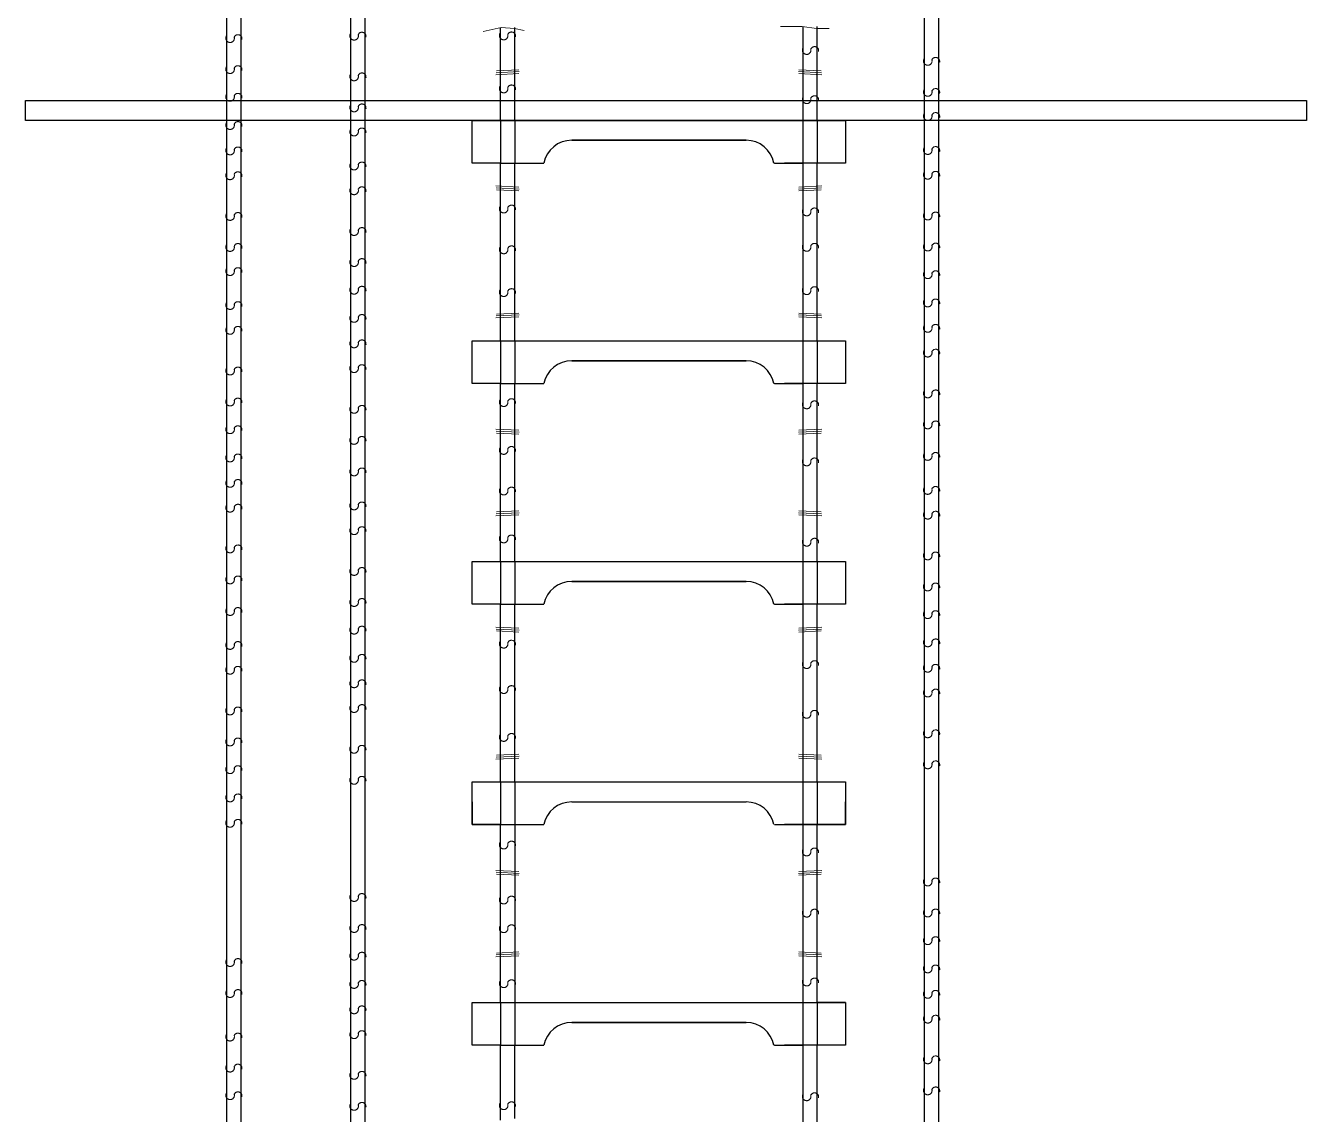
# Model space of a CAD drawing. Header units: millimetres. Extents: x -1838618 to -1600818, y -1770412 to -1553248.
# Drawn here: x -1768570 to -1766770, y -1656461 to -1654930 of the extents above; entities that cross this region are included whole.
import ezdxf

# ---------------------------------------------------------------- set-up
doc = ezdxf.new("R2010")
doc.units = ezdxf.units.MM
doc.header["$LTSCALE"] = 100
doc.linetypes.add('DASHEDX2', pattern=[1.5, 1, -0.5])
doc.layers.add('3', color=3, linetype='DASHEDX2', lineweight=20)
doc.layers.add('4', color=7, linetype='Continuous')

# ---------------------------------------------------------------- blocks, each defined once
blk = doc.blocks.new('A$C03EE5260')
at = {"color": 9}
for p, q in [((-8002.6, -12781.3, 590), (-8002.6, -3016.5, 590)), ((-7982.6, -12773.3, 590), (-7982.6, -3013, 590)), ((-8808.8, -12692.1, 590), (-8808.8, -3038.3, 590)), ((-8788.8, -12694.3, 590), (-8788.8, -3034.8, 590)), ((-8983.1, -12723.6, 590), (-8983.1, -3538.6, 590)), ((-8963.1, -12723.6, 590), (-8963.1, -3535.2, 590)), ((-8598.6, -6918.3, 590), (-8598.6, -6787.8, 590)), ((-8578.6, -6918.3, 590), (-8578.6, -6787.8, 590)), ((-8173.6, -6786.5, 590), (-8173.6, -6918.3, 590)), ((-8153.6, -6918.3, 590), (-8153.6, -6786.5, 590)), ((-9266.1, -6890.3, 590), (-7466.1, -6890.3, 590)), ((-9266.1, -6918.3, 590), (-9266.1, -6890.3, 590)), ((-7466.1, -6890.3, 590), (-7466.1, -6918.3, 590)), ((-8598.6, -6918.3, 590), (-9266.1, -6918.3, 590)), ((-8638.6, -6918.3, 590), (-8113.6, -6918.3, 590)), ((-8638.6, -6978.3, 590), (-8638.6, -6918.3, 590)), ((-7466.1, -6918.3, 590), (-8598.6, -6918.3, 590)), ((-8598.6, -6918.3, 590), (-8578.6, -6918.3, 590)), ((-8173.6, -6918.3, 590), (-8153.6, -6918.3, 590)), ((-8113.6, -6918.3, 590), (-8113.6, -6978.3, 590)), ((-8498.6, -6946.3, 590), (-8253.6, -6946.3, 590)), ((-8253.6, -6946.3, 590), (-8498.6, -6946.3, 590)), ((-8253.6, -6946.3, 590), (-8498.6, -6946.3, 590)), ((-8598.6, -6978.3, 590), (-8638.6, -6978.3, 590)), ((-8598.6, -7228.3, 590), (-8598.6, -6978.3, 590)), ((-8598.6, -6978.3, 590), (-8578.6, -6978.3, 590)), ((-8578.6, -7228.3, 590), (-8578.6, -6978.3, 590)), ((-8578.6, -6978.3, 590), (-8537.8, -6978.3, 590)), ((-8213.6, -6978.3, 590), (-8214.4, -6978.3, 590)), ((-8213.6, -6978.3, 590), (-8173.6, -6978.3, 590)), ((-8113.6, -6978.3, 590), (-8199.6, -6978.3, 590)), ((-8173.6, -6978.3, 590), (-8173.6, -7228.3, 590)), ((-8153.6, -7228.3, 590), (-8153.6, -6978.3, 590)), ((-8638.6, -7228.3, 590), (-8113.6, -7228.3, 590)), ((-8638.6, -7288.3, 590), (-8638.6, -7228.3, 590)), ((-8598.6, -7228.3, 590), (-8578.6, -7228.3, 590)), ((-8173.6, -7228.3, 590), (-8153.6, -7228.3, 590)), ((-8113.6, -7228.3, 590), (-8113.6, -7288.3, 590)), ((-8253.6, -7256.3, 590), (-8498.6, -7256.3, 590)), ((-8253.6, -7256.3, 590), (-8498.6, -7256.3, 590)), ((-8498.6, -7256.3, 590), (-8253.6, -7256.3, 590)), ((-8598.6, -7288.3, 590), (-8638.6, -7288.3, 590)), ((-8598.6, -7538.3, 590), (-8598.6, -7288.3, 590)), ((-8598.6, -7288.3, 590), (-8578.6, -7288.3, 590)), ((-8578.6, -7538.3, 590), (-8578.6, -7288.3, 590)), ((-8578.6, -7288.3, 590), (-8537.8, -7288.3, 590)), ((-8213.6, -7288.3, 590), (-8214.4, -7288.3, 590)), ((-8213.6, -7288.3, 590), (-8173.6, -7288.3, 590)), ((-8113.6, -7288.3, 590), (-8199.6, -7288.3, 590)), ((-8173.6, -7288.3, 590), (-8173.6, -7538.3, 590)), ((-8153.6, -7538.3, 590), (-8153.6, -7288.3, 590)), ((-8638.6, -7538.3, 590), (-8113.6, -7538.3, 590)), ((-8638.6, -7598.3, 590), (-8638.6, -7538.3, 590)), ((-8598.6, -7538.3, 590), (-8578.6, -7538.3, 590)), ((-8173.6, -7538.3, 590), (-8153.6, -7538.3, 590)), ((-8113.6, -7538.3, 590), (-8113.6, -7598.3, 590)), ((-8498.6, -7566.3, 590), (-8253.6, -7566.3, 590)), ((-8253.6, -7566.3, 590), (-8498.6, -7566.3, 590)), ((-8253.6, -7566.3, 590), (-8498.6, -7566.3, 590)), ((-8598.6, -7598.3, 590), (-8638.6, -7598.3, 590)), ((-8598.6, -7848.3, 590), (-8598.6, -7598.3, 590)), ((-8598.6, -7598.3, 590), (-8578.6, -7598.3, 590)), ((-8578.6, -7848.3, 590), (-8578.6, -7598.3, 590)), ((-8578.6, -7598.3, 590), (-8537.8, -7598.3, 590)), ((-8213.6, -7598.3, 590), (-8214.4, -7598.3, 590)), ((-8213.6, -7598.3, 590), (-8173.6, -7598.3, 590)), ((-8113.6, -7598.3, 590), (-8199.6, -7598.3, 590)), ((-8173.6, -7598.3, 590), (-8173.6, -7848.3, 590)), ((-8153.6, -7848.3, 590), (-8153.6, -7598.3, 590)), ((-8638.6, -7908.3, 590), (-8638.6, -7848.3, 590)), ((-8638.6, -7848.3, 590), (-8598.6, -7848.3, 590)), ((-8638.6, -7848.3, 590), (-8113.6, -7848.3, 590)), ((-8598.6, -7848.3, 590), (-8578.6, -7848.3, 590)), ((-8173.6, -7848.3, 590), (-8153.6, -7848.3, 590)), ((-8113.6, -7848.3, 590), (-8113.6, -7908.3, 590)), ((-8638.6, -7876.3, 590), (-8638.6, -7908.3, 590)), ((-8498.6, -7876.3, 590), (-8253.6, -7876.3, 590)), ((-8113.6, -7908.3, 590), (-8113.6, -7876.3, 590)), ((-8638.6, -7908.3, 590), (-8538.6, -7908.3, 590)), ((-8598.6, -7908.3, 590), (-8638.6, -7908.3, 590)), ((-8598.6, -8158.3, 590), (-8598.6, -7908.3, 590)), ((-8578.6, -7908.3, 590), (-8578.6, -8158.3, 590)), ((-8578.6, -7908.3, 590), (-8537.8, -7908.3, 590)), ((-8213.6, -7908.3, 590), (-8113.6, -7908.3, 590)), ((-8113.6, -7908.3, 590), (-8199.6, -7908.3, 590)), ((-8173.6, -7908.3, 590), (-8173.6, -8158.3, 590)), ((-8153.6, -8158.3, 590), (-8153.6, -7908.3, 590)), ((-8638.6, -8158.3, 590), (-8113.6, -8158.3, 590)), ((-8638.6, -8218.3, 590), (-8638.6, -8158.3, 590)), ((-8638.6, -8158.3, 590), (-8598.6, -8158.3, 590)), ((-8113.6, -8158.3, 590), (-8153.6, -8158.3, 590)), ((-8113.6, -8158.3, 590), (-8113.6, -8218.3, 590)), ((-8253.6, -8186.3, 590), (-8498.6, -8186.3, 590)), ((-8253.6, -8186.3, 590), (-8498.6, -8186.3, 590)), ((-8498.6, -8186.3, 590), (-8253.6, -8186.3, 590)), ((-8598.6, -8218.3, 590), (-8638.6, -8218.3, 590)), ((-8598.6, -8323.6, 590), (-8598.6, -8218.3, 590)), ((-8598.6, -8218.3, 590), (-8578.6, -8218.3, 590)), ((-8578.6, -8321.2, 590), (-8578.6, -8218.3, 590)), ((-8578.6, -8218.3, 590), (-8537.8, -8218.3, 590)), ((-8213.6, -8218.3, 590), (-8214.4, -8218.3, 590)), ((-8213.6, -8218.3, 590), (-8173.6, -8218.3, 590)), ((-8113.6, -8218.3, 590), (-8199.6, -8218.3, 590)), ((-8173.6, -8218.3, 590), (-8173.6, -8340.1, 590)), ((-8153.6, -8340.1, 590), (-8153.6, -8218.3, 590))]:
    blk.add_line(p, q, dxfattribs=at)
for centre, start, end in [((-8498.6, -6986.3, 590), 90, 168.463), ((-8253.6, -6986.3, 590), 11.537, 90), ((-8498.6, -7296.3, 590), 90, 168.463), ((-8253.6, -7296.3, 590), 11.537, 90), ((-8498.6, -7606.3, 590), 90, 168.463), ((-8253.6, -7606.3, 590), 11.537, 90), ((-8498.6, -7916.3, 590), 90, 168.463), ((-8253.6, -7916.3, 590), 11.537, 90), ((-8498.6, -8226.3, 590), 90, 168.463), ((-8253.6, -8226.3, 590), 11.537, 90)]:
    blk.add_arc(centre, 40, start, end, dxfattribs=at)
at = {"layer": '3', "color": 9}
for p, q in [((-8623.2, -6793.2, 590), (-8597.8, -6787.8, 590)), ((-8597.8, -6787.8, 590), (-8579, -6789.2, 590)), ((-8579, -6789.2, 590), (-8565.6, -6791.9, 590)), ((-8205.3, -6786.5, 590), (-8174.5, -6786.5, 590)), ((-8174.5, -6786.5, 590), (-8154.4, -6789.2, 590)), ((-8154.4, -6789.2, 590), (-8137, -6789.2, 590)), ((-8605.1, -6854.1, 590), (-8572.9, -6852.6, 590)), ((-8604.8, -6851.3, 590), (-8572.4, -6849.8, 590)), ((-8604.2, -6848.8, 590), (-8572.9, -6847.1, 590)), ((-8147.4, -6851.3, 590), (-8179.8, -6849.8, 590)), ((-8148, -6848.8, 590), (-8179.3, -6847.1, 590)), ((-8147.2, -6854.1, 590), (-8179.3, -6852.6, 590)), ((-8605.1, -7010.5, 590), (-8572.9, -7012, 590)), ((-8604.8, -7013.3, 590), (-8572.4, -7014.8, 590)), ((-8604.2, -7015.8, 590), (-8572.9, -7017.5, 590)), ((-8147.4, -7013.3, 590), (-8179.8, -7014.8, 590)), ((-8147.2, -7010.5, 590), (-8179.3, -7012, 590)), ((-8148, -7015.8, 590), (-8179.3, -7017.5, 590)), ((-8605.1, -7196.1, 590), (-8572.9, -7194.6, 590)), ((-8604.8, -7193.3, 590), (-8572.4, -7191.8, 590)), ((-8604.2, -7190.8, 590), (-8572.9, -7189.1, 590)), ((-8147.4, -7193.3, 590), (-8179.8, -7191.8, 590)), ((-8148, -7190.8, 590), (-8179.3, -7189.1, 590)), ((-8147.2, -7196.1, 590), (-8179.3, -7194.6, 590)), ((-8605.1, -7352.5, 590), (-8572.9, -7354, 590)), ((-8604.8, -7355.3, 590), (-8572.4, -7356.8, 590)), ((-8604.2, -7357.8, 590), (-8572.9, -7359.5, 590)), ((-8147.4, -7355.3, 590), (-8179.8, -7356.8, 590)), ((-8147.2, -7352.5, 590), (-8179.3, -7354, 590)), ((-8148, -7357.8, 590), (-8179.3, -7359.5, 590)), ((-8604.8, -7471.3, 590), (-8572.4, -7469.8, 590)), ((-8604.2, -7468.8, 590), (-8572.9, -7467.1, 590)), ((-8147.4, -7471.3, 590), (-8179.8, -7469.8, 590)), ((-8148, -7468.8, 590), (-8179.3, -7467.1, 590)), ((-8605.1, -7474.1, 590), (-8572.9, -7472.6, 590)), ((-8147.2, -7474.1, 590), (-8179.3, -7472.6, 590)), ((-8605.1, -7630.5, 590), (-8572.9, -7632, 590)), ((-8147.2, -7630.5, 590), (-8179.3, -7632, 590)), ((-8604.8, -7633.3, 590), (-8572.4, -7634.8, 590)), ((-8604.2, -7635.8, 590), (-8572.9, -7637.5, 590)), ((-8147.4, -7633.3, 590), (-8179.8, -7634.8, 590)), ((-8148, -7635.8, 590), (-8179.3, -7637.5, 590)), ((-8604.8, -7813.3, 590), (-8572.4, -7811.8, 590)), ((-8604.2, -7810.8, 590), (-8572.9, -7809.1, 590)), ((-8147.4, -7813.3, 590), (-8179.8, -7811.8, 590)), ((-8148, -7810.8, 590), (-8179.3, -7809.1, 590)), ((-8605.1, -7816.1, 590), (-8572.9, -7814.6, 590)), ((-8147.2, -7816.1, 590), (-8179.3, -7814.6, 590)), ((-8605.1, -7972.5, 590), (-8572.9, -7974, 590)), ((-8147.2, -7972.5, 590), (-8179.3, -7974, 590)), ((-8604.8, -7975.3, 590), (-8572.4, -7976.8, 590)), ((-8604.2, -7977.8, 590), (-8572.9, -7979.5, 590)), ((-8147.4, -7975.3, 590), (-8179.8, -7976.8, 590)), ((-8148, -7977.8, 590), (-8179.3, -7979.5, 590)), ((-8605.1, -8094.1, 590), (-8572.9, -8092.6, 590)), ((-8604.8, -8091.3, 590), (-8572.4, -8089.8, 590)), ((-8604.2, -8088.8, 590), (-8572.9, -8087.1, 590)), ((-8147.4, -8091.3, 590), (-8179.8, -8089.8, 590)), ((-8148, -8088.8, 590), (-8179.3, -8087.1, 590)), ((-8147.2, -8094.1, 590), (-8179.3, -8092.6, 590))]:
    blk.add_line(p, q, dxfattribs=at)
for centre, radius, start, end in [((-8978.7, -6802.9, 590), 6, 147.3703, 15.1489), ((-8967.7, -6803.6, 590), 5.71, 349.2857, 156.5302), ((-8804.4, -6799.5, 590), 6, 147.3703, 15.1489), ((-8793.4, -6800.2, 590), 5.71, 349.2857, 156.5302), ((-8594.2, -6799.1, 590), 6, 147.3703, 15.1489), ((-8583.2, -6799.8, 590), 5.71, 349.2857, 156.5302), ((-8168.4, -6819.6, 590), 6, 147.3703, 15.1489), ((-8157.3, -6820.4, 590), 5.71, 349.2857, 156.5302), ((-7998.2, -6834.9, 590), 6, 147.3703, 15.1489), ((-7987.1, -6835.6, 590), 5.71, 349.2857, 156.5302), ((-8978.7, -6846.5, 590), 6, 147.3703, 15.1489), ((-8967.7, -6847.2, 590), 5.71, 349.2857, 156.5302), ((-8804.4, -6856.7, 590), 6, 147.3703, 15.1489), ((-8793.4, -6857.4, 590), 5.71, 349.2857, 156.5302), ((-8594.2, -6873.6, 590), 6, 147.3703, 15.1489), ((-8583.2, -6874.3, 590), 5.71, 349.2857, 156.5302), ((-7998.2, -6878.5, 590), 6, 147.3703, 15.1489), ((-7987.1, -6879.3, 590), 5.71, 349.2857, 156.5302), ((-8978.7, -6885.4, 590), 6, 147.3703, 15.1489), ((-8967.7, -6886.1, 590), 5.71, 349.2857, 156.5302), ((-8168.4, -6888.8, 590), 6, 147.3703, 15.1489), ((-8157.3, -6889.5, 590), 5.71, 349.2857, 156.5302), ((-8804.4, -6900.3, 590), 6, 147.3703, 15.1489), ((-8793.4, -6901, 590), 5.71, 349.2857, 156.5302), ((-7998.2, -6912.4, 590), 6, 147.3703, 15.1489), ((-7987.1, -6913.1, 590), 5.71, 349.2857, 156.5302), ((-8978.7, -6925.1, 590), 6, 147.3703, 15.1489), ((-8967.7, -6925.8, 590), 5.71, 349.2857, 156.5302), ((-8793.4, -6934.9, 590), 5.71, 349.2857, 156.5302), ((-8804.4, -6934.2, 590), 6, 147.3703, 15.1489), ((-8978.7, -6960.8, 590), 6, 147.3703, 15.1489), ((-8967.7, -6961.5, 590), 5.71, 349.2857, 156.5302), ((-7998.2, -6960.2, 590), 6, 147.3703, 15.1489), ((-7987.1, -6960.9, 590), 5.71, 349.2857, 156.5302), ((-8804.4, -6982, 590), 6, 147.3703, 15.1489), ((-8793.4, -6982.7, 590), 5.71, 349.2857, 156.5302), ((-8978.7, -6995.7, 590), 6, 147.3703, 15.1489), ((-8967.7, -6996.4, 590), 5.71, 349.2857, 156.5302), ((-7998.2, -6995, 590), 6, 147.3703, 15.1489), ((-7987.1, -6995.7, 590), 5.71, 349.2857, 156.5302), ((-8804.4, -7016.8, 590), 6, 147.3703, 15.1489), ((-8793.4, -7017.5, 590), 5.71, 349.2857, 156.5302), ((-8583.2, -7043.2, 590), 5.71, 349.2857, 156.5302), ((-8978.7, -7052.9, 590), 6, 147.3703, 15.1489), ((-8967.7, -7053.6, 590), 5.71, 349.2857, 156.5302), ((-8594.2, -7042.5, 590), 6, 147.3703, 15.1489), ((-8168.4, -7046.5, 590), 6, 147.3703, 15.1489), ((-8157.3, -7047.2, 590), 5.71, 349.2857, 156.5302), ((-7998.2, -7052.3, 590), 6, 147.3703, 15.1489), ((-7987.1, -7053, 590), 5.71, 349.2857, 156.5302), ((-8804.4, -7074.1, 590), 6, 147.3703, 15.1489), ((-8793.4, -7074.8, 590), 5.71, 349.2857, 156.5302), ((-8967.7, -7097.2, 590), 5.71, 349.2857, 156.5302), ((-8157.3, -7097, 590), 5.71, 349.2857, 156.5302), ((-7987.1, -7096.6, 590), 5.71, 349.2857, 156.5302), ((-8978.7, -7096.5, 590), 6, 147.3703, 15.1489), ((-8594.2, -7099.8, 590), 6, 147.3703, 15.1489), ((-8583.2, -7100.5, 590), 5.71, 349.2857, 156.5302), ((-8168.4, -7096.3, 590), 6, 147.3703, 15.1489), ((-7998.2, -7095.9, 590), 6, 147.3703, 15.1489), ((-8978.7, -7130.4, 590), 6, 147.3703, 15.1489), ((-8967.7, -7131.1, 590), 5.71, 349.2857, 156.5302), ((-8804.4, -7117.7, 590), 6, 147.3703, 15.1489), ((-8793.4, -7118.4, 590), 5.71, 349.2857, 156.5302), ((-7998.2, -7134.8, 590), 6, 147.3703, 15.1489), ((-7987.1, -7135.5, 590), 5.71, 349.2857, 156.5302), ((-8804.4, -7156.6, 590), 6, 147.3703, 15.1489), ((-8793.4, -7157.3, 590), 5.71, 349.2857, 156.5302), ((-8594.2, -7159.9, 590), 6, 147.3703, 15.1489), ((-8583.2, -7160.6, 590), 5.71, 349.2857, 156.5302), ((-8168.4, -7157.2, 590), 6, 147.3703, 15.1489), ((-8157.3, -7157.9, 590), 5.71, 349.2857, 156.5302), ((-8978.7, -7178.1, 590), 6, 147.3703, 15.1489), ((-8967.7, -7178.9, 590), 5.71, 349.2857, 156.5302), ((-7998.2, -7174.5, 590), 6, 147.3703, 15.1489), ((-7987.1, -7175.2, 590), 5.71, 349.2857, 156.5302), ((-8804.4, -7196.2, 590), 6, 147.3703, 15.1489), ((-8793.4, -7197, 590), 5.71, 349.2857, 156.5302), ((-8978.7, -7213, 590), 6, 147.3703, 15.1489), ((-8967.7, -7213.7, 590), 5.71, 349.2857, 156.5302), ((-7998.2, -7210.2, 590), 6, 147.3703, 15.1489), ((-7987.1, -7210.9, 590), 5.71, 349.2857, 156.5302), ((-8804.4, -7232, 590), 6, 147.3703, 15.1489), ((-8793.4, -7232.7, 590), 5.71, 349.2857, 156.5302), ((-7998.2, -7245, 590), 6, 147.3703, 15.1489), ((-7987.1, -7245.7, 590), 5.71, 349.2857, 156.5302), ((-8978.7, -7270.2, 590), 6, 147.3703, 15.1489), ((-8967.7, -7270.9, 590), 5.71, 349.2857, 156.5302), ((-8804.4, -7266.8, 590), 6, 147.3703, 15.1489), ((-8793.4, -7267.5, 590), 5.71, 349.2857, 156.5302), ((-7998.2, -7302.3, 590), 6, 147.3703, 15.1489), ((-7987.1, -7303, 590), 5.71, 349.2857, 156.5302), ((-8978.7, -7313.8, 590), 6, 147.3703, 15.1489), ((-8967.7, -7314.5, 590), 5.71, 349.2857, 156.5302), ((-8804.4, -7324.1, 590), 6, 147.3703, 15.1489), ((-8793.4, -7324.8, 590), 5.71, 349.2857, 156.5302), ((-8594.2, -7314.5, 590), 6, 147.3703, 15.1489), ((-8583.2, -7315.3, 590), 5.71, 349.2857, 156.5302), ((-8168.4, -7317.7, 590), 6, 147.3703, 15.1489), ((-8157.3, -7318.4, 590), 5.71, 349.2857, 156.5302), ((-7998.2, -7345.9, 590), 6, 147.3703, 15.1489), ((-7987.1, -7346.6, 590), 5.71, 349.2857, 156.5302), ((-8978.7, -7352.7, 590), 6, 147.3703, 15.1489), ((-8967.7, -7353.4, 590), 5.71, 349.2857, 156.5302), ((-8804.4, -7367.7, 590), 6, 147.3703, 15.1489), ((-8793.4, -7368.4, 590), 5.71, 349.2857, 156.5302), ((-8594.2, -7381.8, 590), 6, 147.3703, 15.1489), ((-8583.2, -7382.5, 590), 5.71, 349.2857, 156.5302), ((-8978.7, -7392.4, 590), 6, 147.3703, 15.1489), ((-8967.7, -7393.1, 590), 5.71, 349.2857, 156.5302), ((-8168.4, -7397.9, 590), 6, 147.3703, 15.1489), ((-8157.3, -7398.6, 590), 5.71, 349.2857, 156.5302), ((-7998.2, -7390.2, 590), 6, 147.3703, 15.1489), ((-7987.1, -7390.9, 590), 5.71, 349.2857, 156.5302), ((-8804.4, -7412, 590), 6, 147.3703, 15.1489), ((-8793.4, -7412.7, 590), 5.71, 349.2857, 156.5302), ((-8978.7, -7428.1, 590), 6, 147.3703, 15.1489), ((-8967.7, -7428.9, 590), 5.71, 349.2857, 156.5302), ((-8583.2, -7439.6, 590), 5.71, 349.2857, 156.5302), ((-7987.1, -7438.7, 590), 5.71, 349.2857, 156.5302), ((-8594.2, -7438.9, 590), 6, 147.3703, 15.1489), ((-7998.2, -7438, 590), 6, 147.3703, 15.1489), ((-8978.7, -7463, 590), 6, 147.3703, 15.1489), ((-8967.7, -7463.7, 590), 5.71, 349.2857, 156.5302), ((-8804.4, -7459.8, 590), 6, 147.3703, 15.1489), ((-8793.4, -7460.5, 590), 5.71, 349.2857, 156.5302), ((-7998.2, -7472.8, 590), 6, 147.3703, 15.1489), ((-7987.1, -7473.5, 590), 5.71, 349.2857, 156.5302), ((-8804.4, -7494.6, 590), 6, 147.3703, 15.1489), ((-8793.4, -7495.3, 590), 5.71, 349.2857, 156.5302), ((-8594.2, -7506.2, 590), 6, 147.3703, 15.1489), ((-8583.2, -7506.9, 590), 5.71, 349.2857, 156.5302), ((-8157.3, -7511.5, 590), 5.71, 349.2857, 156.5302), ((-8978.7, -7520.2, 590), 6, 147.3703, 15.1489), ((-8967.7, -7520.9, 590), 5.71, 349.2857, 156.5302), ((-8168.4, -7510.8, 590), 6, 147.3703, 15.1489), ((-7998.2, -7530.1, 590), 6, 147.3703, 15.1489), ((-7987.1, -7530.8, 590), 5.71, 349.2857, 156.5302), ((-8967.7, -7564.5, 590), 5.71, 349.2857, 156.5302), ((-8804.4, -7551.9, 590), 6, 147.3703, 15.1489), ((-8793.4, -7552.6, 590), 5.71, 349.2857, 156.5302), ((-8978.7, -7563.8, 590), 6, 147.3703, 15.1489), ((-7998.2, -7573.7, 590), 6, 147.3703, 15.1489), ((-7987.1, -7574.4, 590), 5.71, 349.2857, 156.5302), ((-8804.4, -7595.5, 590), 6, 147.3703, 15.1489), ((-8793.4, -7596.2, 590), 5.71, 349.2857, 156.5302), ((-8978.7, -7608.2, 590), 6, 147.3703, 15.1489), ((-8967.7, -7608.9, 590), 5.71, 349.2857, 156.5302), ((-7998.2, -7612.6, 590), 6, 147.3703, 15.1489), ((-7987.1, -7613.3, 590), 5.71, 349.2857, 156.5302), ((-8804.4, -7634.4, 590), 6, 147.3703, 15.1489), ((-8793.4, -7635.1, 590), 5.71, 349.2857, 156.5302), ((-8583.2, -7654.8, 590), 5.71, 349.2857, 156.5302), ((-7998.2, -7652.2, 590), 6, 147.3703, 15.1489), ((-7987.1, -7653, 590), 5.71, 349.2857, 156.5302), ((-8978.7, -7655.9, 590), 6, 147.3703, 15.1489), ((-8967.7, -7656.7, 590), 5.71, 349.2857, 156.5302), ((-8594.2, -7654.1, 590), 6, 147.3703, 15.1489), ((-8967.7, -7691.5, 590), 5.71, 349.2857, 156.5302), ((-8804.4, -7674, 590), 6, 147.3703, 15.1489), ((-8793.4, -7674.8, 590), 5.71, 349.2857, 156.5302), ((-8168.4, -7682.8, 590), 6, 147.3703, 15.1489), ((-8157.3, -7683.5, 590), 5.71, 349.2857, 156.5302), ((-7998.2, -7688, 590), 6, 147.3703, 15.1489), ((-7987.1, -7688.7, 590), 5.71, 349.2857, 156.5302), ((-8978.7, -7690.8, 590), 6, 147.3703, 15.1489), ((-8804.4, -7709.8, 590), 6, 147.3703, 15.1489), ((-8793.4, -7710.5, 590), 5.71, 349.2857, 156.5302), ((-8594.2, -7717.9, 590), 6, 147.3703, 15.1489), ((-8583.2, -7718.6, 590), 5.71, 349.2857, 156.5302), ((-7998.2, -7722.8, 590), 6, 147.3703, 15.1489), ((-7987.1, -7723.5, 590), 5.71, 349.2857, 156.5302), ((-8793.4, -7745.3, 590), 5.71, 349.2857, 156.5302), ((-8978.7, -7748, 590), 6, 147.3703, 15.1489), ((-8967.7, -7748.7, 590), 5.71, 349.2857, 156.5302), ((-8804.4, -7744.6, 590), 6, 147.3703, 15.1489), ((-8168.4, -7752.7, 590), 6, 147.3703, 15.1489), ((-8157.3, -7753.4, 590), 5.71, 349.2857, 156.5302), ((-7987.1, -7780.8, 590), 5.71, 349.2857, 156.5302), ((-8978.7, -7791.6, 590), 6, 147.3703, 15.1489), ((-8967.7, -7792.3, 590), 5.71, 349.2857, 156.5302), ((-8594.2, -7785.2, 590), 6, 147.3703, 15.1489), ((-8583.2, -7785.9, 590), 5.71, 349.2857, 156.5302), ((-7998.2, -7780.1, 590), 6, 147.3703, 15.1489), ((-8804.4, -7801.9, 590), 6, 147.3703, 15.1489), ((-8793.4, -7802.6, 590), 5.71, 349.2857, 156.5302), ((-8978.7, -7830.5, 590), 6, 147.3703, 15.1489), ((-8967.7, -7831.2, 590), 5.71, 349.2857, 156.5302), ((-7998.2, -7823.7, 590), 6, 147.3703, 15.1489), ((-7987.1, -7824.4, 590), 5.71, 349.2857, 156.5302), ((-8804.4, -7845.5, 590), 6, 147.3703, 15.1489), ((-8793.4, -7846.2, 590), 5.71, 349.2857, 156.5302), ((-8967.7, -7870.9, 590), 5.71, 349.2857, 156.5302), ((-8978.7, -7870.2, 590), 6, 147.3703, 15.1489), ((-8967.7, -7906.7, 590), 5.71, 349.2857, 156.5302), ((-8978.7, -7905.9, 590), 6, 147.3703, 15.1489), ((-8594.2, -7936.4, 590), 6, 147.3703, 15.1489), ((-8583.2, -7937.2, 590), 5.71, 349.2857, 156.5302), ((-8168.4, -7946.2, 590), 6, 147.3703, 15.1489), ((-8157.3, -7946.9, 590), 5.71, 349.2857, 156.5302), ((-7998.2, -7988.4, 590), 6, 147.3703, 15.1489), ((-7987.1, -7989.1, 590), 5.71, 349.2857, 156.5302), ((-8804.4, -8010.2, 590), 6, 147.3703, 15.1489), ((-8793.4, -8010.9, 590), 5.71, 349.2857, 156.5302), ((-8583.2, -8014.5, 590), 5.71, 349.2857, 156.5302), ((-8594.2, -8013.8, 590), 6, 147.3703, 15.1489), ((-8157.3, -8032.9, 590), 5.71, 349.2857, 156.5302), ((-7987.1, -8032.7, 590), 5.71, 349.2857, 156.5302), ((-8168.4, -8032.2, 590), 6, 147.3703, 15.1489), ((-7998.2, -8032, 590), 6, 147.3703, 15.1489), ((-8804.4, -8053.8, 590), 6, 147.3703, 15.1489), ((-8793.4, -8054.5, 590), 5.71, 349.2857, 156.5302), ((-8594.2, -8054.1, 590), 6, 147.3703, 15.1489), ((-8583.2, -8054.8, 590), 5.71, 349.2857, 156.5302), ((-7998.2, -8070.9, 590), 6, 147.3703, 15.1489), ((-7987.1, -8071.6, 590), 5.71, 349.2857, 156.5302), ((-8978.7, -8101.6, 590), 6, 147.3703, 15.1489), ((-8967.7, -8102.3, 590), 5.71, 349.2857, 156.5302), ((-8804.4, -8092.7, 590), 6, 147.3703, 15.1489), ((-8793.4, -8093.4, 590), 5.71, 349.2857, 156.5302), ((-7998.2, -8110.6, 590), 6, 147.3703, 15.1489), ((-7987.1, -8111.3, 590), 5.71, 349.2857, 156.5302), ((-8804.4, -8132.4, 590), 6, 147.3703, 15.1489), ((-8793.4, -8133.1, 590), 5.71, 349.2857, 156.5302), ((-8594.2, -8131.4, 590), 6, 147.3703, 15.1489), ((-8583.2, -8132.1, 590), 5.71, 349.2857, 156.5302), ((-8168.4, -8129, 590), 6, 147.3703, 15.1489), ((-8157.3, -8129.7, 590), 5.71, 349.2857, 156.5302), ((-8978.7, -8145.2, 590), 6, 147.3703, 15.1489), ((-8967.7, -8145.9, 590), 5.71, 349.2857, 156.5302), ((-7998.2, -8146.3, 590), 6, 147.3703, 15.1489), ((-7987.1, -8147, 590), 5.71, 349.2857, 156.5302), ((-8804.4, -8168.1, 590), 6, 147.3703, 15.1489), ((-8793.4, -8168.8, 590), 5.71, 349.2857, 156.5302), ((-7998.2, -8181.2, 590), 6, 147.3703, 15.1489), ((-7987.1, -8181.9, 590), 5.71, 349.2857, 156.5302), ((-8978.7, -8206.4, 590), 6, 147.3703, 15.1489), ((-8967.7, -8207.1, 590), 5.71, 349.2857, 156.5302), ((-8804.4, -8203, 590), 6, 147.3703, 15.1489), ((-8793.4, -8203.7, 590), 5.71, 349.2857, 156.5302), ((-7998.2, -8238.4, 590), 6, 147.3703, 15.1489), ((-7987.1, -8239.1, 590), 5.71, 349.2857, 156.5302), ((-8978.7, -8250, 590), 6, 147.3703, 15.1489), ((-8967.7, -8250.7, 590), 5.71, 349.2857, 156.5302), ((-8804.4, -8260.2, 590), 6, 147.3703, 15.1489), ((-8793.4, -8260.9, 590), 5.71, 349.2857, 156.5302), ((-7998.2, -8282, 590), 6, 147.3703, 15.1489), ((-7987.1, -8282.7, 590), 5.71, 349.2857, 156.5302), ((-8978.7, -8288.8, 590), 6, 147.3703, 15.1489), ((-8967.7, -8289.6, 590), 5.71, 349.2857, 156.5302), ((-8583.2, -8303.6, 590), 5.71, 349.2857, 156.5302), ((-8168.4, -8290.3, 590), 6, 147.3703, 15.1489), ((-8157.3, -8291, 590), 5.71, 349.2857, 156.5302), ((-8804.4, -8303.8, 590), 6, 147.3703, 15.1489), ((-8793.4, -8304.5, 590), 5.71, 349.2857, 156.5302), ((-8594.2, -8302.9, 590), 6, 147.3703, 15.1489)]:
    blk.add_arc(centre, radius, start, end, dxfattribs=at)
at = {"layer": '4', "color": 9, "ltscale": 5}
for p, q in [((-8598.6, -6918.3, 590), (-8598.6, -6978.3, 590)), ((-8578.6, -6918.3, 590), (-8578.6, -6978.3, 590)), ((-8173.6, -6918.3, 590), (-8173.6, -6978.3, 590)), ((-8153.6, -6918.3, 590), (-8153.6, -6978.3, 590)), ((-8598.6, -7228.3, 590), (-8598.6, -7288.3, 590)), ((-8578.6, -7228.3, 590), (-8578.6, -7288.3, 590)), ((-8173.6, -7228.3, 590), (-8173.6, -7288.3, 590)), ((-8153.6, -7228.3, 590), (-8153.6, -7288.3, 590)), ((-8598.6, -7538.3, 590), (-8598.6, -7598.3, 590)), ((-8578.6, -7538.3, 590), (-8578.6, -7598.3, 590)), ((-8173.6, -7538.3, 590), (-8173.6, -7598.3, 590)), ((-8153.6, -7538.3, 590), (-8153.6, -7598.3, 590)), ((-8598.6, -7848.3, 590), (-8598.6, -7908.3, 590)), ((-8578.6, -7848.3, 590), (-8578.6, -7908.3, 590)), ((-8173.6, -7848.3, 590), (-8173.6, -7908.3, 590)), ((-8153.6, -7848.3, 590), (-8153.6, -7908.3, 590)), ((-8598.6, -8158.3, 590), (-8598.6, -8218.3, 590)), ((-8578.6, -8158.3, 590), (-8578.6, -8218.3, 590)), ((-8173.6, -8158.3, 590), (-8173.6, -8218.3, 590)), ((-8153.6, -8158.3, 590), (-8153.6, -8218.3, 590))]:
    blk.add_line(p, q, dxfattribs=at)

msp = doc.modelspace()

# ---------------------------------------------------------------- block references
msp.add_blockref('A$C03EE5260', (-1759304.3, -1648145.3))

doc.saveas('drawing.dxf')
